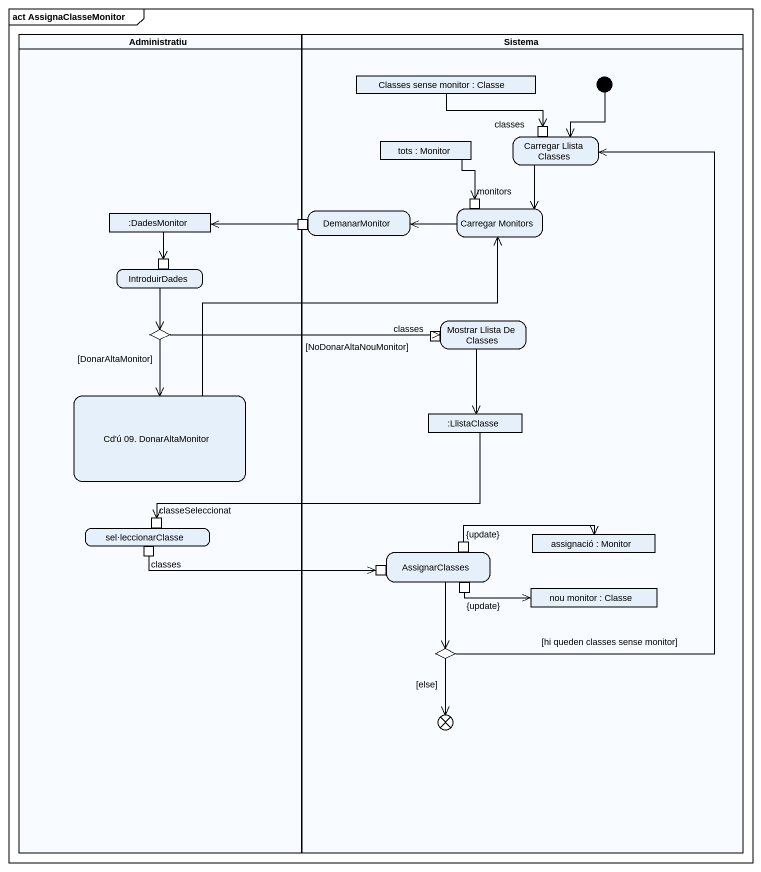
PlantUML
@startuml
mainframe act AssignaClasseMonitor
hide empty description
state Administratiu <<partition>> {
  state ":DadesMonitor" as DadesMonitor <<object>>
  state IntroduirDades {
    state pin2 <<inputPin>>
  }
  state choice1 <<choice>>
  state "Cd'ú 09. DonarAltaMonitor" as Cd_ú_09_DonarAltaMonitor
  state "sel·leccionarClasse" as sel_leccionarClasse {
    state "classes" as classes_3 <<outputPin>>
    state classeSeleccionat <<inputPin>>
  }
}
state Sistema <<partition>> {
  state "Classes sense monitor : Classe" as Classes_sense_monitor <<object>>
  state "tots : Monitor" as tots <<object>>
  state "Carregar Llista Classes" as Carregar_Llista_Classes {
    state classes <<inputPin>>
  }
  state DemanarMonitor {
    state pin1 <<outputPin>>
  }
  state "Carregar Monitors" as Carregar_Monitors {
    state monitors <<inputPin>>
  }
  state "Mostrar Llista De Classes" as Mostrar_Llista_De_Classes {
    state "classes" as classes_2 <<outputPin>>
  }
  state ":LlistaClasse" as LlistaClasse <<object>>
  state AssignarClasses {
    state "{update}" as update <<outputPin>>
    state pin3 <<inputPin>>
    state "{update}" as update_2 <<outputPin>>
  }
  state "assignació : Monitor" as assignació <<object>>
  state "nou monitor : Classe" as nou_monitor <<object>>
  state choice2 <<choice>>
  state flowfinal1 <<end>>
  [*] --> Carregar_Llista_Classes
}
Classes_sense_monitor -right-> classes
tots --> monitors
Carregar_Llista_Classes --> Carregar_Monitors
DadesMonitor --> pin2
pin1 -left-> DadesMonitor
Carregar_Monitors -left-> DemanarMonitor
IntroduirDades --> choice1
Mostrar_Llista_De_Classes --> LlistaClasse
choice1 -right-> Mostrar_Llista_De_Classes : [NoDonarAltaNouMonitor]
choice1 --> Cd_ú_09_DonarAltaMonitor : [DonarAltaMonitor]
Cd_ú_09_DonarAltaMonitor -up-> Carregar_Monitors
LlistaClasse -left-> classeSeleccionat
classes_3 -right-> pin3
AssignarClasses --> choice2
update -right-> assignació
update_2 -right-> nou_monitor
choice2 -up-> Carregar_Llista_Classes : [hi queden classes sense monitor]
choice2 --> flowfinal1 : [else]
@enduml
